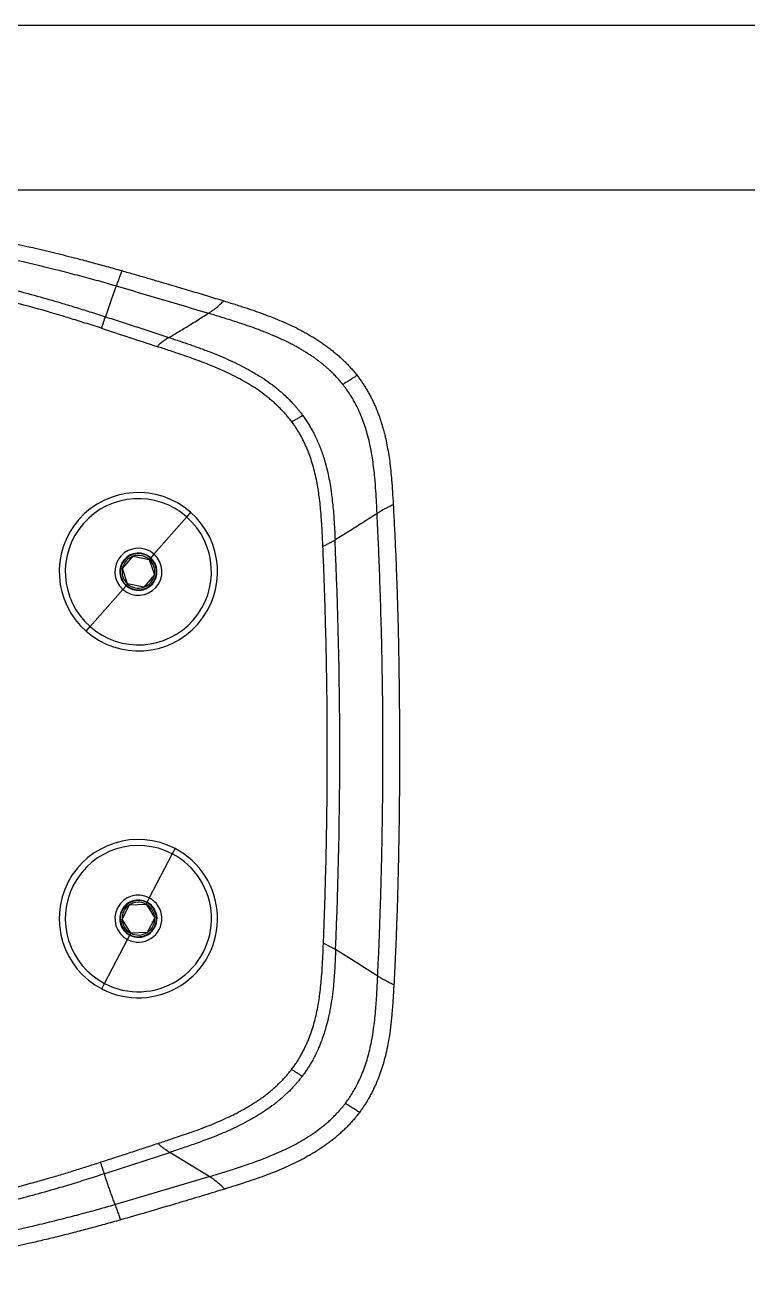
# Model space of a CAD drawing. Extents: x -54 to 18, y -18 to 89.
# Drawn here: x -6.84 to 1.5, y 27.96 to 42.4 of the extents above; entities that cross this region are included whole.
import ezdxf

# ---------------------------------------------------------------- set-up
doc = ezdxf.new("R2010")
doc.units = 0
doc.header["$MEASUREMENT"] = 0
doc.layers.add('GEOMETRY', color=2, linetype='Continuous', lineweight=25)

# ---------------------------------------------------------------- blocks, each defined once
blk = doc.blocks.new('2026 MINI-ASPIRE')
at = {"layer": 'GEOMETRY'}
for p, q in [((7.936, -8.348), (23.966, -8.348)), ((7.937, -10.25), (23.966, -10.25)), ((12.95, -13.965), (12.904, -14.018)), ((12.904, -14.018), (12.527, -14.448)), ((12.163, -14.615), (12.287, -14.473)), ((12.287, -14.473), (12.472, -14.51)), ((12.486, -14.494), (12.472, -14.51)), ((12.472, -14.51), (12.532, -14.689)), ((12.49, -14.49), (12.486, -14.494)), ((12.527, -14.448), (12.49, -14.49)), ((12.223, -14.793), (12.163, -14.615)), ((12.532, -14.689), (12.408, -14.83)), ((11.791, -15.285), (12.168, -14.855)), ((12.168, -14.855), (12.205, -14.813)), ((12.205, -14.813), (12.209, -14.809)), ((12.209, -14.809), (12.223, -14.793)), ((12.408, -14.83), (12.223, -14.793)), ((11.744, -15.338), (11.791, -15.285)), ((12.738, -17.904), (12.473, -18.411)), ((12.77, -17.842), (12.738, -17.904)), ((12.246, -18.492), (12.435, -18.484)), ((12.444, -18.466), (12.435, -18.484)), ((12.435, -18.484), (12.536, -18.644)), ((12.447, -18.461), (12.444, -18.466)), ((12.473, -18.411), (12.447, -18.461)), ((12.159, -18.66), (12.246, -18.492)), ((12.26, -18.819), (12.159, -18.66)), ((12.536, -18.644), (12.449, -18.811)), ((11.957, -19.399), (12.222, -18.892)), ((12.222, -18.892), (12.248, -18.843)), ((12.248, -18.843), (12.251, -18.837)), ((12.251, -18.837), (12.26, -18.819)), ((12.449, -18.811), (12.26, -18.819)), ((11.925, -19.461), (11.957, -19.399)), ((13.165, -21.627), (12.709, -21.348)), ((12.076, -21.949), (13.165, -21.627))]:
    blk.add_line(p, q, dxfattribs=at)
for centre, radius, start, end in [((12.347, -14.652), 0.913, 48.69, 228.69), ((12.347, -14.652), 0.843, 48.69, 228.69), ((12.347, -14.652), 0.913, 228.69, 48.69), ((12.347, -14.652), 0.843, 228.69, 48.69), ((12.347, -14.652), 0.271, 48.69, 228.69), ((12.347, -14.652), 0.215, 48.69, 228.69), ((12.347, -14.652), 0.209, 48.69, 228.69), ((12.347, -14.652), 0.189, 108.69, 168.69), ((12.347, -14.652), 0.271, 228.69, 48.69), ((12.347, -14.652), 0.215, 228.69, 48.69), ((12.347, -14.652), 0.209, 228.69, 48.69), ((12.347, -14.652), 0.189, 48.69, 108.69), ((12.347, -14.652), 0.189, 348.69, 48.69), ((12.347, -14.652), 0.209, 318.69, 48.69), ((12.347, -14.652), 0.189, 168.69, 228.69), ((12.347, -14.652), 0.189, 288.69, 348.69), ((12.347, -14.652), 0.209, 228.69, 318.69), ((12.347, -14.652), 0.189, 228.69, 288.69), ((12.347, -18.652), 0.913, 62.423, 242.423), ((12.347, -18.652), 0.843, 62.423, 242.423), ((12.347, -18.652), 0.913, 242.423, 62.423), ((12.347, -18.652), 0.843, 242.423, 62.423), ((12.347, -18.652), 0.271, 62.423, 242.423), ((12.347, -18.652), 0.215, 62.423, 242.423), ((12.347, -18.652), 0.209, 62.423, 242.423), ((12.347, -18.652), 0.271, 242.423, 62.423), ((12.347, -18.652), 0.189, 62.423, 122.423), ((12.347, -18.652), 0.215, 242.423, 62.423), ((12.347, -18.652), 0.209, 242.423, 62.423), ((12.347, -18.652), 0.189, 2.423, 62.423), ((12.347, -18.652), 0.209, 332.423, 62.423), ((12.347, -18.652), 0.189, 122.423, 182.423), ((12.347, -18.652), 0.189, 182.423, 242.423), ((12.347, -18.652), 0.209, 242.423, 332.423), ((12.347, -18.652), 0.189, 302.423, 2.423), ((12.347, -18.652), 0.189, 242.423, 302.423)]:
    blk.add_arc(centre, radius, start, end, dxfattribs=at)
for points, knots in [([(7.98, -10.51), (8.007, -10.511), (8.06, -10.513), (8.141, -10.516), (8.221, -10.519), (8.302, -10.523), (8.383, -10.527), (8.464, -10.532), (8.546, -10.537), (8.627, -10.543), (8.709, -10.549), (8.791, -10.555), (8.873, -10.562), (8.955, -10.569), (9.187, -10.591), (9.565, -10.633), (10.089, -10.709), (10.61, -10.802), (11.042, -10.893), (11.386, -10.975), (11.612, -11.032), (11.811, -11.085), (11.981, -11.131), (12.096, -11.164), (12.155, -11.18)], [0, 0, 0, 0, 0.018932, 0.037911, 0.056938, 0.076014, 0.095139, 0.114314, 0.133538, 0.152814, 0.17214, 0.191518, 0.210948, 0.23043, 0.249966, 0.375339, 0.499989, 0.624509, 0.749985, 0.811767, 0.874988, 0.915212, 0.956882, 1, 1, 1, 1]), ([(12.091, -11.357), (12.057, -11.348), (11.989, -11.328), (11.885, -11.299), (11.779, -11.27), (11.633, -11.231), (11.444, -11.182), (11.118, -11.102), (10.771, -11.025), (10.398, -10.953), (10.138, -10.907), (9.917, -10.872), (9.77, -10.85), (9.652, -10.834), (9.532, -10.818), (9.352, -10.795), (9.116, -10.769), (8.888, -10.748), (8.703, -10.733), (8.556, -10.722), (8.413, -10.713), (8.275, -10.706), (8.141, -10.699), (8.053, -10.696), (8.01, -10.695)], [0, 0, 0, 0, 0.02544, 0.051518, 0.078122, 0.105137, 0.160399, 0.219863, 0.347542, 0.418207, 0.49458, 0.53874, 0.579996, 0.602287, 0.624608, 0.667708, 0.733793, 0.796421, 0.833038, 0.868637, 0.90317, 0.936596, 0.968881, 1, 1, 1, 1]), ([(9.46, -11.114), (9.476, -11.117), (9.513, -11.122), (9.577, -11.132), (9.659, -11.144), (9.746, -11.158), (9.868, -11.179), (9.988, -11.201), (10.114, -11.224), (10.243, -11.25), (10.403, -11.283), (10.635, -11.334), (10.893, -11.396), (11.18, -11.472), (11.414, -11.54), (11.616, -11.601), (11.788, -11.654), (11.906, -11.692), (11.966, -11.711)], [0, 0, 0, 0, 0.018851, 0.044022, 0.075471, 0.115006, 0.146899, 0.218897, 0.257196, 0.295196, 0.372564, 0.446216, 0.571745, 0.68093, 0.791087, 0.855799, 0.926163, 1, 1, 1, 1]), ([(11.923, -11.845), (11.891, -11.835), (11.827, -11.814), (11.732, -11.784), (11.641, -11.756), (11.554, -11.729), (11.47, -11.703), (11.39, -11.679), (11.234, -11.633), (11.003, -11.569), (10.693, -11.491), (10.382, -11.42), (10.13, -11.369), (9.94, -11.333), (9.814, -11.311), (9.687, -11.289), (9.562, -11.269), (9.478, -11.257), (9.436, -11.251)], [0, 0, 0, 0, 0.0401, 0.078737, 0.115912, 0.151626, 0.185878, 0.21867, 0.250003, 0.376072, 0.499992, 0.624295, 0.750005, 0.800465, 0.850691, 0.900686, 0.950454, 1, 1, 1, 1]), ([(12.155, -11.18), (12.153, -11.186), (12.151, -11.193), (12.146, -11.207), (12.143, -11.215), (12.134, -11.24), (12.128, -11.258), (12.115, -11.293), (12.109, -11.309), (12.101, -11.33), (12.099, -11.336), (12.095, -11.348), (12.093, -11.353), (12.091, -11.357)], [0, 0, 0, 0, 0.125, 0.125, 0.25, 0.25, 0.5, 0.5, 0.75, 0.75, 0.875, 0.875, 1, 1, 1, 1]), ([(12.155, -11.18), (12.204, -11.194), (12.303, -11.222), (12.45, -11.265), (12.597, -11.308), (12.763, -11.357), (12.945, -11.411), (13.141, -11.47), (13.269, -11.509), (13.332, -11.528)], [0, 0, 0, 0, 0.12542, 0.25056, 0.37542, 0.500002, 0.672846, 0.839511, 1, 1, 1, 1]), ([(12.091, -11.357), (12.086, -11.371), (12.075, -11.399), (12.059, -11.442), (12.044, -11.485), (12.028, -11.529), (12.012, -11.574), (11.997, -11.619), (11.982, -11.665), (11.971, -11.696), (11.966, -11.711)], [0, 0, 0, 0, 0.119018, 0.239735, 0.362157, 0.486289, 0.612134, 0.739698, 0.868985, 1, 1, 1, 1]), ([(13.154, -11.672), (13.16, -11.668), (13.166, -11.665), (13.179, -11.656), (13.187, -11.651), (13.21, -11.634), (13.228, -11.621), (13.262, -11.593), (13.279, -11.578), (13.302, -11.558), (13.309, -11.551), (13.321, -11.539), (13.327, -11.533), (13.332, -11.528)], [0, 0, 0, 0, 0.125, 0.125, 0.25, 0.25, 0.5, 0.5, 0.75, 0.75, 0.875, 0.875, 1, 1, 1, 1]), ([(13.332, -11.528), (13.358, -11.537), (13.409, -11.552), (13.48, -11.575), (13.562, -11.601), (13.653, -11.631), (13.761, -11.669), (13.868, -11.709), (13.975, -11.752), (14.075, -11.796), (14.156, -11.834), (14.221, -11.868), (14.272, -11.895), (14.321, -11.923), (14.369, -11.952), (14.416, -11.981), (14.461, -12.011), (14.505, -12.042), (14.547, -12.074), (14.589, -12.106), (14.628, -12.139), (14.667, -12.172), (14.704, -12.207), (14.74, -12.241), (14.774, -12.277), (14.807, -12.313), (14.839, -12.35), (14.859, -12.376), (14.869, -12.388)], [0, 0, 0, 0, 0.047102, 0.088759, 0.124971, 0.190406, 0.249957, 0.317346, 0.381453, 0.442327, 0.500026, 0.532651, 0.564786, 0.596445, 0.627645, 0.658402, 0.688734, 0.718658, 0.748194, 0.77736, 0.806178, 0.834669, 0.862853, 0.890754, 0.918395, 0.9458, 0.972993, 1, 1, 1, 1]), ([(12.699, -11.951), (12.719, -11.94), (12.758, -11.916), (12.817, -11.881), (12.904, -11.828), (13.016, -11.759), (13.109, -11.7), (13.154, -11.672)], [0, 0, 0, 0, 0.126912, 0.255729, 0.386443, 0.69924, 1, 1, 1, 1]), ([(14.706, -12.493), (14.7, -12.486), (14.69, -12.474), (14.674, -12.455), (14.657, -12.435), (14.639, -12.415), (14.62, -12.394), (14.6, -12.374), (14.578, -12.353), (14.556, -12.331), (14.532, -12.309), (14.507, -12.287), (14.48, -12.265), (14.453, -12.243), (14.424, -12.22), (14.393, -12.198), (14.361, -12.175), (14.327, -12.152), (14.292, -12.13), (14.256, -12.107), (14.217, -12.084), (14.177, -12.061), (14.136, -12.039), (14.092, -12.016), (14.033, -11.987), (13.949, -11.948), (13.839, -11.901), (13.727, -11.858), (13.581, -11.806), (13.394, -11.745), (13.238, -11.697), (13.154, -11.672)], [0, 0, 0, 0, 0.013491, 0.027522, 0.042102, 0.057237, 0.072936, 0.089207, 0.106062, 0.123511, 0.141567, 0.160243, 0.179553, 0.199512, 0.220137, 0.241443, 0.263449, 0.286172, 0.309629, 0.333841, 0.358825, 0.384598, 0.41118, 0.438587, 0.466835, 0.523003, 0.593568, 0.668131, 0.725125, 0.853493, 1, 1, 1, 1]), ([(11.923, -11.845), (11.926, -11.837), (11.93, -11.825), (11.938, -11.8), (11.942, -11.787), (11.951, -11.761), (11.955, -11.748), (11.961, -11.727), (11.964, -11.718), (11.966, -11.712)], [0, 0, 0, 0, 0.25, 0.25, 0.5, 0.5, 0.75, 0.75, 1, 1, 1, 1]), ([(11.966, -11.712), (12.027, -11.731), (12.149, -11.77), (12.331, -11.83), (12.515, -11.89), (12.638, -11.931), (12.699, -11.951)], [0, 0, 0, 0, 0.247741, 0.496987, 0.74774, 1, 1, 1, 1]), ([(12.699, -11.951), (12.691, -11.956), (12.681, -11.962), (12.657, -11.978), (12.644, -11.988), (12.617, -12.008), (12.604, -12.019), (12.581, -12.039), (12.572, -12.048), (12.564, -12.055)], [0, 0, 0, 0, 0.25, 0.25, 0.5, 0.5, 0.75, 0.75, 1, 1, 1, 1]), ([(12.699, -11.951), (12.742, -11.965), (12.824, -11.992), (12.94, -12.032), (13.058, -12.074), (13.214, -12.132), (13.369, -12.197), (13.513, -12.266), (13.6, -12.311), (13.668, -12.349), (13.737, -12.39), (13.821, -12.445), (13.9, -12.503), (13.961, -12.551), (13.996, -12.582), (14.037, -12.618), (14.075, -12.655), (14.115, -12.697), (14.144, -12.729), (14.169, -12.757), (14.192, -12.785), (14.218, -12.817), (14.235, -12.84), (14.244, -12.852)], [0, 0, 0, 0, 0.074818, 0.141081, 0.202595, 0.280952, 0.415811, 0.480317, 0.543935, 0.576652, 0.60971, 0.675961, 0.741089, 0.772452, 0.803555, 0.818387, 0.861911, 0.890389, 0.91496, 0.932675, 0.952759, 0.975202, 1, 1, 1, 1]), ([(14.116, -12.923), (14.112, -12.917), (14.102, -12.904), (14.087, -12.885), (14.072, -12.867), (14.056, -12.848), (14.04, -12.83), (14.024, -12.812), (14.007, -12.794), (13.99, -12.776), (13.972, -12.758), (13.954, -12.741), (13.936, -12.723), (13.917, -12.706), (13.898, -12.689), (13.878, -12.672), (13.858, -12.656), (13.838, -12.639), (13.817, -12.623), (13.775, -12.59), (13.709, -12.543), (13.615, -12.484), (13.515, -12.427), (13.413, -12.375), (13.308, -12.326), (13.206, -12.283), (13.1, -12.241), (12.996, -12.202), (12.888, -12.164), (12.789, -12.13), (12.68, -12.094), (12.608, -12.07), (12.564, -12.055)], [0, 0, 0, 0, 0.013203, 0.026466, 0.039794, 0.05319, 0.066659, 0.080204, 0.093828, 0.107537, 0.121332, 0.135218, 0.149199, 0.163277, 0.177456, 0.191739, 0.206129, 0.22063, 0.235245, 0.249976, 0.308908, 0.370122, 0.433769, 0.499984, 0.560706, 0.625005, 0.684963, 0.750015, 0.808228, 0.875007, 0.923216, 1, 1, 1, 1]), ([(14.869, -12.388), (14.859, -12.395), (14.846, -12.404), (14.817, -12.423), (14.8, -12.433), (14.769, -12.453), (14.753, -12.463), (14.726, -12.48), (14.715, -12.487), (14.706, -12.493)], [0, 0, 0, 0, 0.25, 0.25, 0.5, 0.5, 0.75, 0.75, 1, 1, 1, 1]), ([(14.869, -12.388), (14.874, -12.395), (14.884, -12.407), (14.898, -12.427), (14.912, -12.446), (14.926, -12.466), (14.939, -12.486), (14.953, -12.507), (14.966, -12.527), (14.978, -12.548), (14.991, -12.569), (15.003, -12.591), (15.015, -12.612), (15.026, -12.634), (15.038, -12.656), (15.049, -12.679), (15.059, -12.701), (15.07, -12.724), (15.08, -12.747), (15.09, -12.771), (15.1, -12.795), (15.109, -12.819), (15.118, -12.843), (15.127, -12.867), (15.136, -12.892), (15.144, -12.917), (15.152, -12.942), (15.16, -12.968), (15.167, -12.993), (15.175, -13.019), (15.182, -13.046), (15.188, -13.072), (15.2, -13.119), (15.214, -13.189), (15.231, -13.284), (15.246, -13.384), (15.258, -13.488), (15.268, -13.602), (15.278, -13.733), (15.283, -13.829), (15.286, -13.88)], [0, 0, 0, 0, 0.015246, 0.030518, 0.045818, 0.061152, 0.076522, 0.091932, 0.107386, 0.122887, 0.138438, 0.154044, 0.169707, 0.185431, 0.20122, 0.217076, 0.233002, 0.249003, 0.265081, 0.28124, 0.297482, 0.313811, 0.330229, 0.34674, 0.363346, 0.38005, 0.396855, 0.413764, 0.43078, 0.447905, 0.465141, 0.482492, 0.499959, 0.557773, 0.618682, 0.682752, 0.750037, 0.818014, 0.901329, 1, 1, 1, 1]), ([(15.1, -13.981), (15.098, -13.94), (15.094, -13.852), (15.086, -13.714), (15.073, -13.549), (15.056, -13.402), (15.035, -13.269), (15.015, -13.169), (14.99, -13.069), (14.963, -12.979), (14.932, -12.892), (14.9, -12.814), (14.867, -12.745), (14.838, -12.69), (14.809, -12.641), (14.781, -12.597), (14.755, -12.558), (14.73, -12.523), (14.713, -12.503), (14.706, -12.493)], [0, 0, 0, 0, 0.079118, 0.167793, 0.26537, 0.395882, 0.449261, 0.523306, 0.591557, 0.646978, 0.703347, 0.767034, 0.809921, 0.849486, 0.885825, 0.919007, 0.94908, 0.976073, 1, 1, 1, 1]), ([(14.244, -12.852), (14.237, -12.856), (14.228, -12.861), (14.207, -12.872), (14.195, -12.879), (14.17, -12.893), (14.157, -12.9), (14.135, -12.913), (14.124, -12.919), (14.116, -12.923)], [0, 0, 0, 0, 0.25, 0.25, 0.5, 0.5, 0.75, 0.75, 1, 1, 1, 1]), ([(14.244, -12.852), (14.249, -12.859), (14.259, -12.873), (14.274, -12.895), (14.289, -12.918), (14.304, -12.941), (14.319, -12.965), (14.333, -12.99), (14.348, -13.015), (14.362, -13.042), (14.377, -13.069), (14.391, -13.097), (14.404, -13.127), (14.418, -13.157), (14.431, -13.187), (14.444, -13.219), (14.456, -13.252), (14.468, -13.286), (14.48, -13.321), (14.491, -13.356), (14.502, -13.393), (14.512, -13.431), (14.522, -13.47), (14.535, -13.526), (14.55, -13.599), (14.562, -13.669), (14.571, -13.731), (14.58, -13.794), (14.589, -13.882), (14.598, -13.98), (14.605, -14.084), (14.611, -14.186), (14.614, -14.255), (14.616, -14.287)], [0, 0, 0, 0, 0.017144, 0.034685, 0.052627, 0.070974, 0.089732, 0.108907, 0.128504, 0.148532, 0.168999, 0.189914, 0.211284, 0.233122, 0.255437, 0.278239, 0.301542, 0.325355, 0.349691, 0.374562, 0.399979, 0.425954, 0.452498, 0.479622, 0.540817, 0.602797, 0.61924, 0.665907, 0.73017, 0.796025, 0.862438, 0.936786, 1, 1, 1, 1]), ([(14.475, -14.359), (14.474, -14.329), (14.471, -14.271), (14.467, -14.188), (14.463, -14.113), (14.458, -14.046), (14.45, -13.937), (14.436, -13.793), (14.411, -13.636), (14.385, -13.515), (14.36, -13.423), (14.332, -13.335), (14.305, -13.263), (14.281, -13.206), (14.261, -13.163), (14.24, -13.12), (14.218, -13.079), (14.194, -13.038), (14.169, -12.999), (14.144, -12.96), (14.126, -12.936), (14.116, -12.923)], [0, 0, 0, 0, 0.060294, 0.115434, 0.165423, 0.210262, 0.249956, 0.382837, 0.500055, 0.565624, 0.629029, 0.690408, 0.749915, 0.78202, 0.813822, 0.845352, 0.87664, 0.907717, 0.938614, 0.969364, 1, 1, 1, 1]), ([(15.1, -13.981), (15.072, -13.999), (15.017, -14.034), (14.935, -14.086), (14.854, -14.138), (14.774, -14.188), (14.694, -14.238), (14.642, -14.27), (14.616, -14.287)], [0, 0, 0, 0, 0.172018, 0.341894, 0.509629, 0.675225, 0.838682, 1, 1, 1, 1]), ([(15.286, -13.88), (15.28, -13.883), (15.273, -13.886), (15.259, -13.893), (15.251, -13.897), (15.225, -13.909), (15.207, -13.919), (15.17, -13.938), (15.153, -13.948), (15.13, -13.962), (15.123, -13.966), (15.11, -13.974), (15.105, -13.978), (15.1, -13.981)], [0, 0, 0, 0, 0.125, 0.125, 0.25, 0.25, 0.5, 0.5, 0.75, 0.75, 0.875, 0.875, 1, 1, 1, 1]), ([(15.107, -19.315), (15.109, -19.268), (15.114, -19.164), (15.122, -18.991), (15.13, -18.785), (15.138, -18.547), (15.146, -18.276), (15.157, -17.841), (15.166, -17.294), (15.169, -16.647), (15.165, -16.001), (15.153, -15.407), (15.138, -14.892), (15.124, -14.522), (15.112, -14.226), (15.103, -14.054), (15.1, -13.981)], [0, 0, 0, 0, 0.026317, 0.058752, 0.097303, 0.141968, 0.192745, 0.249633, 0.386896, 0.499987, 0.613431, 0.750347, 0.833787, 0.903214, 0.958621, 1, 1, 1, 1]), ([(15.286, -13.88), (15.288, -13.92), (15.293, -13.999), (15.299, -14.118), (15.305, -14.239), (15.31, -14.362), (15.316, -14.486), (15.321, -14.612), (15.325, -14.739), (15.33, -14.868), (15.334, -14.998), (15.338, -15.13), (15.346, -15.446), (15.355, -15.952), (15.36, -16.648), (15.357, -17.344), (15.348, -17.886), (15.339, -18.274), (15.332, -18.513), (15.324, -18.746), (15.315, -18.974), (15.305, -19.197), (15.297, -19.343), (15.294, -19.415)], [0, 0, 0, 0, 0.021313, 0.042908, 0.064786, 0.086947, 0.109391, 0.132118, 0.155129, 0.178424, 0.202003, 0.225866, 0.250013, 0.373011, 0.5, 0.626973, 0.749988, 0.794095, 0.837225, 0.87938, 0.920559, 0.960766, 1, 1, 1, 1]), ([(14.616, -14.287), (14.608, -14.291), (14.599, -14.297), (14.576, -14.31), (14.563, -14.317), (14.535, -14.331), (14.521, -14.338), (14.496, -14.35), (14.484, -14.355), (14.475, -14.359)], [0, 0, 0, 0, 0.25, 0.25, 0.5, 0.5, 0.75, 0.75, 1, 1, 1, 1]), ([(14.481, -18.937), (14.483, -18.888), (14.487, -18.789), (14.493, -18.641), (14.498, -18.494), (14.502, -18.346), (14.506, -18.198), (14.51, -18.051), (14.514, -17.903), (14.517, -17.755), (14.519, -17.608), (14.521, -17.46), (14.523, -17.312), (14.525, -17.165), (14.526, -17.017), (14.526, -16.87), (14.526, -16.722), (14.526, -16.574), (14.526, -16.427), (14.525, -16.279), (14.523, -16.131), (14.521, -15.984), (14.519, -15.836), (14.517, -15.688), (14.514, -15.541), (14.51, -15.393), (14.506, -15.245), (14.502, -15.098), (14.498, -14.95), (14.493, -14.802), (14.487, -14.655), (14.481, -14.507), (14.477, -14.408), (14.475, -14.359)], [0, 0, 0, 0, 0.032272, 0.06454, 0.096806, 0.129069, 0.161329, 0.193587, 0.225843, 0.258097, 0.29035, 0.322602, 0.354852, 0.387102, 0.419351, 0.451599, 0.483848, 0.516097, 0.548345, 0.580595, 0.612845, 0.645097, 0.67735, 0.709604, 0.74186, 0.774118, 0.806378, 0.838641, 0.870906, 0.903175, 0.935446, 0.967721, 1, 1, 1, 1]), ([(14.114, -20.39), (14.119, -20.384), (14.128, -20.372), (14.142, -20.353), (14.156, -20.334), (14.169, -20.314), (14.182, -20.294), (14.194, -20.274), (14.206, -20.254), (14.218, -20.234), (14.23, -20.213), (14.241, -20.192), (14.252, -20.171), (14.263, -20.149), (14.274, -20.127), (14.284, -20.105), (14.294, -20.083), (14.312, -20.04), (14.337, -19.975), (14.366, -19.886), (14.391, -19.792), (14.418, -19.67), (14.443, -19.511), (14.459, -19.35), (14.469, -19.205), (14.476, -19.078), (14.479, -18.986), (14.481, -18.937)], [0, 0, 0, 0, 0.015302, 0.030628, 0.045983, 0.06137, 0.076794, 0.09226, 0.107771, 0.123332, 0.138947, 0.154621, 0.170356, 0.186158, 0.202029, 0.217975, 0.233999, 0.250105, 0.309604, 0.370972, 0.434372, 0.49995, 0.617187, 0.750042, 0.81949, 0.902805, 1, 1, 1, 1]), ([(14.622, -19.009), (14.62, -19.046), (14.617, -19.118), (14.61, -19.258), (14.596, -19.444), (14.571, -19.637), (14.539, -19.794), (14.514, -19.893), (14.488, -19.978), (14.461, -20.059), (14.43, -20.134), (14.4, -20.202), (14.372, -20.256), (14.344, -20.306), (14.317, -20.352), (14.29, -20.394), (14.264, -20.432), (14.246, -20.455), (14.238, -20.467)], [0, 0, 0, 0, 0.071544, 0.141476, 0.274302, 0.437349, 0.520596, 0.588176, 0.638255, 0.69338, 0.755502, 0.797909, 0.837719, 0.875012, 0.909849, 0.942275, 0.972319, 1, 1, 1, 1]), ([(14.481, -18.937), (14.49, -18.941), (14.502, -18.946), (14.528, -18.958), (14.542, -18.964), (14.569, -18.979), (14.582, -18.986), (14.605, -18.999), (14.615, -19.005), (14.622, -19.009)], [0, 0, 0, 0, 0.25, 0.25, 0.5, 0.5, 0.75, 0.75, 1, 1, 1, 1]), ([(14.733, -20.783), (14.738, -20.777), (14.746, -20.765), (14.76, -20.747), (14.773, -20.728), (14.786, -20.709), (14.799, -20.689), (14.82, -20.656), (14.847, -20.61), (14.88, -20.546), (14.914, -20.473), (14.947, -20.391), (14.978, -20.302), (15.004, -20.211), (15.023, -20.131), (15.043, -20.035), (15.064, -19.903), (15.084, -19.721), (15.098, -19.518), (15.104, -19.383), (15.107, -19.315)], [0, 0, 0, 0, 0.014225, 0.0288, 0.043727, 0.05901, 0.074653, 0.090659, 0.133436, 0.180016, 0.230546, 0.290631, 0.35141, 0.41344, 0.476401, 0.510554, 0.605239, 0.736748, 0.866709, 1, 1, 1, 1]), ([(15.294, -19.415), (15.288, -19.413), (15.281, -19.41), (15.266, -19.403), (15.258, -19.399), (15.233, -19.387), (15.214, -19.377), (15.178, -19.357), (15.16, -19.347), (15.137, -19.334), (15.13, -19.329), (15.118, -19.322), (15.112, -19.318), (15.107, -19.315)], [0, 0, 0, 0, 0.125, 0.125, 0.25, 0.25, 0.5, 0.5, 0.75, 0.75, 0.875, 0.875, 1, 1, 1, 1]), ([(15.294, -19.415), (15.292, -19.442), (15.289, -19.492), (15.285, -19.566), (15.28, -19.633), (15.276, -19.694), (15.271, -19.75), (15.264, -19.83), (15.252, -19.935), (15.232, -20.063), (15.21, -20.177), (15.184, -20.281), (15.157, -20.374), (15.125, -20.465), (15.096, -20.538), (15.07, -20.597), (15.048, -20.641), (15.026, -20.684), (15.002, -20.726), (14.978, -20.768), (14.952, -20.808), (14.925, -20.848), (14.906, -20.873), (14.897, -20.886)], [0, 0, 0, 0, 0.051134, 0.098476, 0.142027, 0.181789, 0.217765, 0.249958, 0.339005, 0.422323, 0.500044, 0.564994, 0.628205, 0.689808, 0.749949, 0.781894, 0.813591, 0.845065, 0.876341, 0.907445, 0.938405, 0.969248, 1, 1, 1, 1]), ([(12.574, -21.243), (12.62, -21.228), (12.705, -21.2), (12.822, -21.16), (12.917, -21.128), (13.011, -21.095), (13.11, -21.058), (13.218, -21.015), (13.317, -20.973), (13.397, -20.936), (13.461, -20.904), (13.51, -20.878), (13.558, -20.852), (13.605, -20.825), (13.65, -20.798), (13.694, -20.77), (13.737, -20.742), (13.778, -20.713), (13.818, -20.683), (13.856, -20.653), (13.893, -20.622), (13.929, -20.591), (13.963, -20.559), (13.996, -20.526), (14.028, -20.493), (14.058, -20.46), (14.087, -20.425), (14.105, -20.402), (14.114, -20.39)], [0, 0, 0, 0, 0.0817434, 0.1506536, 0.2067323, 0.2499823, 0.3187631, 0.383338, 0.4437436, 0.5000245, 0.5316554, 0.5627492, 0.5933188, 0.6233777, 0.6529402, 0.6820214, 0.7106369, 0.7388033, 0.7665381, 0.7938592, 0.8207859, 0.8473378, 0.8735358, 0.8994014, 0.924957, 0.9502258, 0.9752319, 1, 1, 1, 1]), ([(14.238, -20.467), (14.234, -20.472), (14.226, -20.483), (14.213, -20.5), (14.195, -20.522), (14.172, -20.549), (14.149, -20.575), (14.129, -20.597), (14.108, -20.62), (14.066, -20.662), (14.013, -20.711), (13.957, -20.758), (13.895, -20.807), (13.816, -20.863), (13.714, -20.928), (13.609, -20.989), (13.503, -21.043), (13.4, -21.091), (13.294, -21.137), (13.161, -21.19), (13.01, -21.246), (12.852, -21.3), (12.754, -21.333), (12.709, -21.348)], [0, 0, 0, 0, 0.010784, 0.022785, 0.036008, 0.058726, 0.081484, 0.094341, 0.107261, 0.134789, 0.194266, 0.226168, 0.258324, 0.325368, 0.389042, 0.46039, 0.528188, 0.588692, 0.649448, 0.721949, 0.82719, 0.920174, 1, 1, 1, 1]), ([(14.114, -20.39), (14.122, -20.395), (14.132, -20.402), (14.154, -20.415), (14.166, -20.423), (14.19, -20.438), (14.202, -20.445), (14.222, -20.458), (14.231, -20.463), (14.238, -20.467)], [0, 0, 0, 0, 0.25, 0.25, 0.5, 0.5, 0.75, 0.75, 1, 1, 1, 1]), ([(13.165, -21.627), (13.21, -21.613), (13.307, -21.584), (13.464, -21.535), (13.614, -21.485), (13.748, -21.436), (13.859, -21.393), (13.968, -21.347), (14.068, -21.3), (14.164, -21.251), (14.257, -21.198), (14.352, -21.138), (14.431, -21.081), (14.495, -21.03), (14.541, -20.991), (14.582, -20.952), (14.619, -20.915), (14.653, -20.88), (14.683, -20.846), (14.709, -20.814), (14.725, -20.793), (14.733, -20.783)], [0, 0, 0, 0, 0.077077, 0.168261, 0.272629, 0.338559, 0.405177, 0.46995, 0.533463, 0.589213, 0.648172, 0.710122, 0.774894, 0.810699, 0.844162, 0.875375, 0.904416, 0.93135, 0.956232, 0.979104, 1, 1, 1, 1]), ([(14.897, -20.886), (14.887, -20.88), (14.874, -20.871), (14.845, -20.852), (14.828, -20.842), (14.796, -20.822), (14.781, -20.812), (14.754, -20.796), (14.742, -20.789), (14.733, -20.783)], [0, 0, 0, 0, 0.25, 0.25, 0.5, 0.5, 0.75, 0.75, 1, 1, 1, 1]), ([(14.897, -20.886), (14.892, -20.893), (14.883, -20.905), (14.868, -20.924), (14.853, -20.943), (14.838, -20.961), (14.822, -20.98), (14.806, -20.998), (14.789, -21.016), (14.773, -21.033), (14.756, -21.051), (14.738, -21.068), (14.721, -21.086), (14.702, -21.103), (14.684, -21.12), (14.665, -21.137), (14.646, -21.153), (14.627, -21.17), (14.607, -21.186), (14.587, -21.202), (14.566, -21.218), (14.546, -21.234), (14.525, -21.249), (14.503, -21.265), (14.481, -21.28), (14.459, -21.295), (14.437, -21.31), (14.414, -21.325), (14.391, -21.34), (14.367, -21.354), (14.343, -21.368), (14.319, -21.382), (14.295, -21.396), (14.27, -21.41), (14.245, -21.424), (14.219, -21.437), (14.171, -21.462), (14.097, -21.497), (13.996, -21.542), (13.888, -21.586), (13.779, -21.627), (13.669, -21.665), (13.565, -21.7), (13.455, -21.735), (13.382, -21.758), (13.343, -21.77)], [0, 0, 0, 0, 0.013077, 0.026193, 0.039352, 0.052558, 0.065813, 0.07912, 0.092483, 0.105904, 0.119386, 0.132932, 0.146545, 0.160228, 0.173983, 0.187814, 0.201723, 0.215712, 0.229785, 0.243943, 0.25819, 0.272527, 0.286957, 0.301483, 0.316107, 0.33083, 0.345656, 0.360587, 0.375624, 0.390769, 0.406026, 0.421395, 0.436878, 0.452479, 0.468198, 0.484037, 0.499998, 0.557707, 0.618577, 0.682669, 0.750037, 0.809596, 0.875024, 0.93144, 1, 1, 1, 1]), ([(11.908, -21.461), (11.964, -21.443), (12.074, -21.407), (12.241, -21.353), (12.407, -21.298), (12.518, -21.262), (12.574, -21.243)], [0, 0, 0, 0, 0.249202, 0.498936, 0.749202, 1, 1, 1, 1]), ([(12.709, -21.348), (12.701, -21.343), (12.69, -21.336), (12.666, -21.321), (12.653, -21.311), (12.627, -21.291), (12.614, -21.28), (12.591, -21.26), (12.581, -21.251), (12.574, -21.243)], [0, 0, 0, 0, 0.25, 0.25, 0.5, 0.5, 0.75, 0.75, 1, 1, 1, 1]), ([(9.424, -22.054), (9.448, -22.05), (9.495, -22.044), (9.566, -22.033), (9.636, -22.022), (9.707, -22.01), (9.777, -21.999), (9.847, -21.986), (9.916, -21.974), (9.986, -21.961), (10.136, -21.933), (10.368, -21.886), (10.679, -21.815), (10.988, -21.736), (11.244, -21.665), (11.45, -21.605), (11.601, -21.559), (11.755, -21.511), (11.856, -21.478), (11.908, -21.461)], [0, 0, 0, 0, 0.028051, 0.056032, 0.083945, 0.111788, 0.139565, 0.167274, 0.194917, 0.222495, 0.250008, 0.375032, 0.500002, 0.623456, 0.749992, 0.811504, 0.874996, 0.935644, 1, 1, 1, 1]), ([(11.908, -21.461), (11.911, -21.47), (11.915, -21.481), (11.923, -21.506), (11.927, -21.52), (11.936, -21.546), (11.94, -21.559), (11.947, -21.58), (11.949, -21.588), (11.952, -21.595)], [0, 0, 0, 0, 0.25, 0.25, 0.5, 0.5, 0.75, 0.75, 1, 1, 1, 1]), ([(11.952, -21.595), (11.918, -21.606), (11.849, -21.628), (11.747, -21.661), (11.645, -21.693), (11.543, -21.724), (11.382, -21.772), (11.159, -21.836), (10.846, -21.918), (10.526, -21.994), (10.25, -22.052), (10.026, -22.095), (9.856, -22.126), (9.694, -22.153), (9.566, -22.173), (9.487, -22.185), (9.45, -22.19)], [0, 0, 0, 0, 0.041551, 0.083345, 0.125093, 0.166512, 0.207337, 0.321059, 0.437028, 0.584239, 0.704092, 0.765015, 0.850018, 0.906229, 0.956276, 1, 1, 1, 1]), ([(11.952, -21.595), (11.957, -21.613), (11.969, -21.648), (11.986, -21.701), (12.004, -21.752), (12.022, -21.802), (12.04, -21.852), (12.058, -21.901), (12.07, -21.933), (12.076, -21.949)], [0, 0, 0, 0, 0.149622, 0.296977, 0.442073, 0.584916, 0.725514, 0.863873, 1, 1, 1, 1]), ([(13.343, -21.77), (13.338, -21.765), (13.332, -21.76), (13.32, -21.747), (13.313, -21.741), (13.29, -21.72), (13.273, -21.706), (13.239, -21.678), (13.221, -21.664), (13.197, -21.648), (13.19, -21.643), (13.177, -21.634), (13.17, -21.63), (13.165, -21.627)], [0, 0, 0, 0, 0.125, 0.125, 0.25, 0.25, 0.5, 0.5, 0.75, 0.75, 0.875, 0.875, 1, 1, 1, 1]), ([(13.343, -21.77), (13.305, -21.782), (13.227, -21.805), (13.11, -21.841), (12.99, -21.877), (12.867, -21.914), (12.684, -21.968), (12.442, -22.04), (12.241, -22.097), (12.14, -22.126)], [0, 0, 0, 0, 0.095485, 0.193227, 0.293226, 0.395483, 0.499998, 0.74941, 1, 1, 1, 1]), ([(7.93, -22.61), (7.956, -22.609), (8.01, -22.608), (8.092, -22.605), (8.175, -22.602), (8.261, -22.598), (8.349, -22.593), (8.438, -22.588), (8.529, -22.582), (8.622, -22.576), (8.717, -22.569), (8.822, -22.56), (8.937, -22.55), (9.062, -22.538), (9.212, -22.523), (9.385, -22.503), (9.577, -22.479), (9.764, -22.453), (9.944, -22.426), (10.185, -22.387), (10.469, -22.336), (10.786, -22.273), (11.055, -22.214), (11.292, -22.158), (11.506, -22.104), (11.705, -22.052), (11.893, -22.001), (12.015, -21.966), (12.076, -21.949)], [0, 0, 0, 0, 0.018947, 0.03837, 0.058262, 0.07862, 0.099436, 0.120702, 0.142409, 0.164547, 0.187104, 0.210066, 0.240057, 0.268808, 0.2998, 0.34734, 0.393307, 0.437438, 0.481518, 0.523146, 0.611832, 0.687108, 0.752914, 0.808437, 0.860661, 0.909999, 0.954797, 1, 1, 1, 1]), ([(12.076, -21.949), (12.078, -21.953), (12.08, -21.958), (12.084, -21.97), (12.086, -21.976), (12.094, -21.997), (12.1, -22.014), (12.113, -22.048), (12.119, -22.066), (12.128, -22.091), (12.131, -22.099), (12.136, -22.113), (12.138, -22.12), (12.14, -22.126)], [0, 0, 0, 0, 0.125, 0.125, 0.25, 0.25, 0.5, 0.5, 0.75, 0.75, 0.875, 0.875, 1, 1, 1, 1]), ([(12.14, -22.126), (12.109, -22.135), (12.048, -22.152), (11.957, -22.177), (11.867, -22.202), (11.778, -22.226), (11.69, -22.249), (11.602, -22.272), (11.516, -22.294), (11.43, -22.316), (11.346, -22.336), (11.262, -22.356), (11.179, -22.376), (10.949, -22.429), (10.57, -22.508), (10.04, -22.601), (9.507, -22.677), (9.098, -22.721), (8.815, -22.745), (8.661, -22.757), (8.506, -22.768), (8.353, -22.777), (8.2, -22.785), (8.048, -22.791), (7.946, -22.793), (7.896, -22.795)], [0, 0, 0, 0, 0.0221811, 0.0441162, 0.0658056, 0.0872497, 0.108449, 0.1294038, 0.1501146, 0.1705817, 0.1908056, 0.2107868, 0.2305257, 0.250023, 0.3754529, 0.5000264, 0.6246213, 0.7500533, 0.7862653, 0.8223035, 0.8581712, 0.8938714, 0.9294075, 0.9647826, 1, 1, 1, 1])]:
    blk.add_open_spline(points, degree=3, knots=knots, dxfattribs=at)
for points in [[(12.091, -11.357), (12.446, -11.459), (12.801, -11.564), (13.154, -11.672)], [(11.923, -11.845), (12.137, -11.915), (12.351, -11.985), (12.564, -12.055)], [(14.622, -19.009), (14.688, -17.436), (14.686, -15.86), (14.616, -14.287)], [(15.107, -19.315), (14.946, -19.211), (14.785, -19.109), (14.622, -19.009)], [(11.952, -21.595), (12.204, -21.514), (12.457, -21.431), (12.709, -21.348)]]:
    blk.add_open_spline(points, degree=3, dxfattribs=at)

msp = doc.modelspace()

# ---------------------------------------------------------------- block references
msp.add_blockref('2026 MINI-ASPIRE', (-17.876, 50.752))

doc.saveas('drawing.dxf')
